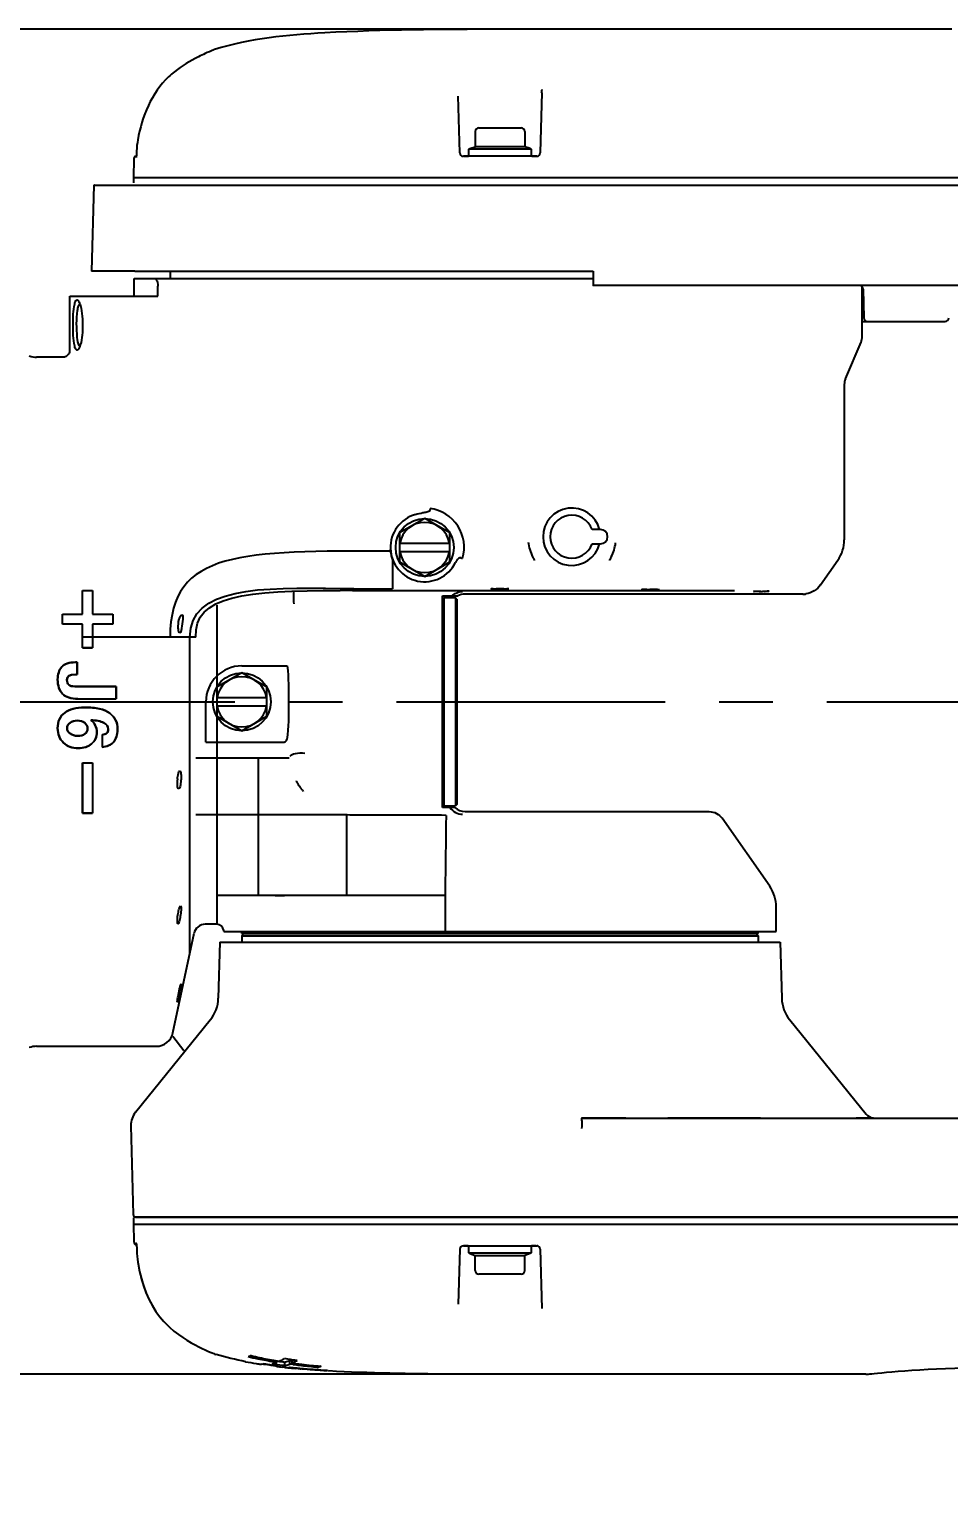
# Model space of a CAD drawing. Header units: millimetres. Extents: x 5828 to 6704, y 123 to 421.
# Drawn here: x 6383.84 to 6390.25, y 174.02 to 184.23 of the extents above; entities that cross this region are included whole.
import ezdxf
from ezdxf import colors
from ezdxf.entities.mleader import LeaderData, LeaderLine
from ezdxf.math import Vec2, Vec3

# ---------------------------------------------------------------- set-up
doc = ezdxf.new("R2010")
doc.units = ezdxf.units.MM
doc.linetypes.add('BANKLINE1', pattern=[5.5, 4, -1.5])
doc.linetypes.add('CENTER', pattern=[0.6, 0.375, -0.075, 0.075, -0.075])
doc.layers.add('00_COMPONENTS', color=7, linetype='BANKLINE1')
doc.layers.add('外形图', color=7, linetype='Continuous')
doc.styles.add('微软雅黑', font='msyh.ttc', dxfattribs={"height": 2.1})
doc.dimstyles.new('尺寸标注_1_20比例', dxfattribs={"dimtxt": 2.1, "dimasz": 1.7, "dimexe": 0.5, "dimexo": 0.4, "dimgap": 0.5, "dimtad": 1, "dimdec": 1, "dimlfac": 20, "dimdsep": 46, "dimtxsty": '微软雅黑', "dimcen": 0.09, "dimadec": 0, "dimazin": 0, "dimtp": 0.01, "dimtm": 0.01, "dimtfac": 1, "dimtdec": 1, "dimtofl": 0, "dimtmove": 0, "dimatfit": 3, "dimfxl": 1, "dimtolj": 1, "dimarcsym": 0})

# ---------------------------------------------------------------- blocks, each defined once
blk = doc.blocks.new('*D1516')
at = {"layer": '00_COMPONENTS', "color": 0, "linetype": 'ByBlock', "lineweight": -2, "ltscale": 20}
for p, q in [((6387.771, 184.23), (6378.46, 184.23)), ((6378.96, 182.53), (6378.96, 176.56)), ((6387.996, 174.86), (6378.46, 174.86))]:
    blk.add_line(p, q, dxfattribs=at)
at = {"layer": '00_COMPONENTS', "color": 0}
for points in [[(6379.243, 182.53), (6378.677, 182.53), (6378.96, 184.23)], [(6378.677, 176.56), (6379.243, 176.56), (6378.96, 174.86)]]:
    blk.add_solid(points, dxfattribs=at)
at = {"layer": 'Defpoints', "color": 0}
for p in [(6388.171, 184.23), (6378.96, 174.86), (6388.396, 174.86)]:
    blk.add_point(p, dxfattribs=at)
at = {"layer": '00_COMPONENTS', "color": 0, "insert": (6377.37, 179.545), "char_height": 2.1, "attachment_point": 5, "rotation": 90, "style": '微软雅黑'}
blk.add_mtext('\\A1;\\A1;187.4', dxfattribs=at)

msp = doc.modelspace()

# ---------------------------------------------------------------- linework, layer by layer
at = {"layer": '外形图', "linetype": 'Continuous'}
for p, q in [((6390.2716, 184.23), (6387.1208, 184.23)), ((6385.1304, 184.0885), (6385.1303, 184.0884)), ((6386.8402, 183.3694), (6386.8299, 183.7643)), ((6387.4125, 183.79), (6387.4015, 183.3694)), ((6386.9483, 183.5176), (6386.9483, 183.4124)), ((6386.9733, 183.5426), (6387.2683, 183.5426)), ((6387.2933, 183.5176), (6387.2933, 183.4124)), ((6384.5875, 183.3815), (6384.5872, 183.3694)), ((6386.9008, 183.3951), (6386.9008, 183.3451)), ((6387.3408, 183.3951), (6386.9008, 183.3951)), ((6386.9107, 183.3987), (6386.9483, 183.4124)), ((6387.2933, 183.4124), (6386.9483, 183.4124)), ((6387.331, 183.3987), (6387.2933, 183.4124)), ((6387.3408, 183.3451), (6387.3408, 183.3951)), ((6384.5686, 183.3305), (6384.5651, 183.1951)), ((6384.5837, 183.3451), (6384.5853, 183.3451)), ((6384.5857, 183.3482), (6384.5853, 183.3451)), ((6387.3765, 183.3451), (6386.8652, 183.3451)), ((6386.8706, 183.3451), (6386.9008, 183.3451)), ((6387.3408, 183.3451), (6386.9008, 183.3451)), ((6387.3421, 183.3451), (6387.3765, 183.3451)), ((6384.2883, 183.1451), (6384.2726, 182.5451)), ((6384.2951, 183.1451), (6384.2883, 183.1451)), ((6384.2951, 183.1451), (6401.1134, 183.1451)), ((6384.5651, 183.1951), (6384.5651, 183.1601)), ((6397.6696, 183.1951), (6384.5651, 183.1951)), ((6384.2803, 182.5451), (6384.2726, 182.5451)), ((6384.5748, 182.5451), (6384.2803, 182.5451)), ((6384.5748, 182.5451), (6387.7708, 182.5451)), ((6384.8208, 182.5451), (6384.8208, 182.4951)), ((6387.7708, 182.5451), (6387.7708, 182.5168)), ((6384.5708, 182.3701), (6384.5708, 182.4951)), ((6384.5708, 182.4951), (6387.7708, 182.4951)), ((6384.7356, 182.3701), (6384.7356, 182.4403)), ((6387.7708, 182.5168), (6387.7708, 182.4453)), ((6392.0782, 182.4451), (6387.7711, 182.4451)), ((6389.6458, 182.0904), (6389.6458, 182.4376)), ((6384.1225, 181.9951), (6384.1225, 182.3701)), ((6384.1225, 182.3701), (6384.7356, 182.3701)), ((6389.6531, 182.4205), (6389.6566, 182.2196)), ((6389.6458, 182.1951), (6390.2237, 182.1951)), ((6389.5288, 181.7943), (6389.6379, 182.0513)), ((6384.0708, 181.9451), (6383.8907, 181.9451)), ((6384.1208, 181.9951), (6384.1225, 181.9951)), ((6389.5208, 181.7553), (6389.5208, 180.6737)), ((6386.5958, 180.8222), (6386.4208, 180.7211)), ((6386.7708, 180.7211), (6386.5958, 180.8222)), ((6386.6335, 180.8925), (6386.6335, 180.8814)), ((6386.4208, 180.7211), (6386.4208, 180.519)), ((6386.7708, 180.519), (6386.7708, 180.7211)), ((6387.8208, 180.7451), (6387.7623, 180.7451)), ((6386.4208, 180.6501), (6386.7708, 180.6501)), ((6387.7623, 180.6451), (6387.8208, 180.6451)), ((6386.3708, 180.5352), (6386.3708, 180.3315)), ((6386.7708, 180.5901), (6386.4208, 180.5901)), ((6386.4208, 180.519), (6386.5958, 180.418)), ((6386.5958, 180.418), (6386.7708, 180.519)), ((6389.3556, 180.3591), (6389.4757, 180.5307)), ((6384.2108, 180.1551), (6384.2108, 180.3201)), ((6384.2108, 180.1551), (6384.2108, 180.3201)), ((6384.2108, 180.3201), (6384.2808, 180.3201)), ((6384.2108, 180.3201), (6384.2808, 180.3201)), ((6384.2808, 180.3201), (6384.2808, 180.1551)), ((6384.2808, 180.3201), (6384.2808, 180.1551)), ((6386.0925, 180.3212), (6386.1017, 180.3212)), ((6386.1017, 180.3212), (6386.132, 180.3212)), ((6386.102, 180.3334), (6386.1333, 180.3329)), ((6386.3708, 180.321), (6388.7565, 180.321)), ((6389.1999, 180.2951), (6386.8769, 180.2951)), ((6385.1458, 180.2181), (6385.1458, 179.6461)), ((6386.7208, 178.8076), (6386.7208, 180.2826)), ((6386.7208, 180.2826), (6386.8269, 180.2826)), ((6386.7208, 180.2601), (6386.7308, 180.2701)), ((6386.7308, 178.8201), (6386.7308, 180.2701)), ((6386.8108, 180.2701), (6386.7308, 180.2701)), ((6386.7708, 180.2826), (6386.7708, 180.2701)), ((6386.8108, 180.2701), (6386.8108, 178.8201)), ((6386.8208, 180.2601), (6386.8108, 180.2701)), ((6386.8208, 180.2601), (6386.8208, 178.8301)), ((6384.0708, 180.0851), (6384.0708, 180.1551)), ((6384.0708, 180.0851), (6384.0708, 180.1551)), ((6384.0708, 180.1551), (6384.2108, 180.1551)), ((6384.0708, 180.1551), (6384.2108, 180.1551)), ((6384.2108, 180.0851), (6384.0708, 180.0851)), ((6384.2108, 180.0851), (6384.0708, 180.0851)), ((6384.2108, 179.9201), (6384.2108, 180.0851)), ((6384.2108, 179.9201), (6384.2108, 180.0851)), ((6384.2808, 180.1551), (6384.4208, 180.1551)), ((6384.2808, 180.1551), (6384.4208, 180.1551)), ((6384.2808, 180.0851), (6384.2808, 179.9201)), ((6384.2808, 180.0851), (6384.2808, 179.9201)), ((6384.4208, 180.0851), (6384.2808, 180.0851)), ((6384.4208, 180.0851), (6384.2808, 180.0851)), ((6384.4208, 180.1551), (6384.4208, 180.0851)), ((6384.4208, 180.1551), (6384.4208, 180.0851)), ((6385.0015, 179.9951), (6384.2108, 179.9951)), ((6384.959, 177.7951), (6384.959, 179.9951)), ((6384.2808, 179.9201), (6384.2108, 179.9201)), ((6384.2108, 179.9201), (6384.2808, 179.9201)), ((6384.1731, 179.8201), (6384.1606, 179.8201)), ((6384.1606, 179.8201), (6384.1731, 179.8201)), ((6384.1731, 179.8201), (6384.1731, 179.7351)), ((6384.1731, 179.7351), (6384.1731, 179.8201)), ((6385.3208, 179.7951), (6385.6373, 179.7951)), ((6384.1589, 179.7357), (6384.1731, 179.7351)), ((6384.1589, 179.7357), (6384.1731, 179.7351)), ((6385.3208, 179.7472), (6385.1458, 179.6461)), ((6385.4958, 179.6461), (6385.3208, 179.7472)), ((6384.4458, 179.6524), (6384.1559, 179.6524)), ((6384.1559, 179.6524), (6384.4458, 179.6524)), ((6384.4458, 179.6524), (6384.4458, 179.5655)), ((6384.4458, 179.5655), (6384.4458, 179.6524)), ((6385.1458, 179.6461), (6385.1458, 179.444)), ((6385.1458, 179.5751), (6385.4958, 179.5751)), ((6385.4958, 179.444), (6385.4958, 179.6461)), ((6384.1787, 179.5655), (6384.4458, 179.5655)), ((6384.1787, 179.5655), (6384.4458, 179.5655)), ((6385.0708, 179.2633), (6385.0708, 179.5451)), ((6385.4958, 179.5151), (6385.1458, 179.5151)), ((6385.1458, 179.4444), (6385.1458, 177.9951)), ((6385.1458, 179.444), (6385.3208, 179.343)), ((6385.3208, 179.343), (6385.4958, 179.444)), ((6384.3464, 179.314), (6384.3464, 179.229)), ((6384.3464, 179.314), (6384.3464, 179.229)), ((6385.0708, 179.2633), (6385.6059, 179.2633)), ((6384.2108, 179.1201), (6384.2108, 178.7701)), ((6384.2108, 178.7701), (6384.2108, 179.1201)), ((6384.2108, 179.1201), (6384.2808, 179.1201)), ((6384.2108, 179.1201), (6384.2808, 179.1201)), ((6384.2808, 179.1201), (6384.2808, 178.7701)), ((6384.2808, 179.1201), (6384.2808, 178.7701)), ((6385.0015, 179.1538), (6385.6503, 179.1538)), ((6385.4358, 179.1538), (6385.4358, 178.1951)), ((6384.2808, 178.7701), (6384.2108, 178.7701)), ((6384.2108, 178.7701), (6384.2808, 178.7701)), ((6386.0528, 178.1951), (6386.0528, 178.7565)), ((6386.7208, 178.8301), (6386.7308, 178.8201)), ((6386.8056, 178.8076), (6386.7208, 178.8076)), ((6386.7308, 178.8201), (6386.8108, 178.8201)), ((6386.8208, 178.8301), (6386.8108, 178.8201)), ((6386.8769, 178.7801), (6388.5798, 178.7801)), ((6389.0007, 178.2596), (6388.6685, 178.7339)), ((6386.7379, 178.1951), (6385.1458, 178.1951)), ((6386.7379, 178.1951), (6386.7379, 177.9451)), ((6389.0458, 177.9451), (6389.0458, 178.1164)), ((6385.1458, 177.9951), (6385.0658, 177.9951)), ((6385.1958, 177.9465), (6385.1958, 177.9451)), ((6385.1958, 177.9451), (6389.0458, 177.9451)), ((6385.3208, 177.9301), (6385.3208, 177.9451)), ((6388.9208, 177.9301), (6388.9208, 177.9451)), ((6384.8409, 177.2395), (6384.9881, 177.9322)), ((6385.1674, 177.8701), (6385.1572, 177.4797)), ((6385.1674, 177.8701), (6389.0742, 177.8701)), ((6385.3358, 177.9301), (6385.3208, 177.9151)), ((6385.3208, 177.9301), (6388.9208, 177.9301)), ((6385.3208, 177.9151), (6385.3208, 177.8701)), ((6385.3208, 177.9151), (6388.9208, 177.9151)), ((6388.9058, 177.9301), (6388.9208, 177.9151)), ((6388.9208, 177.9151), (6388.9208, 177.8701)), ((6389.0742, 177.8701), (6389.0844, 177.4797)), ((6384.5804, 176.6865), (6385.1014, 177.3287)), ((6389.1402, 177.3287), (6389.6724, 176.6728)), ((6383.8907, 177.1451), (6384.7243, 177.1451)), ((6384.8407, 177.2148), (6384.9167, 177.1155)), ((6387.9986, 176.6451), (6387.6936, 176.6451)), ((6387.6936, 176.6451), (6392.2078, 176.6451)), ((6388.9367, 176.6451), (6388.2898, 176.6451)), ((6389.7244, 176.6451), (6389.6036, 176.6451)), ((6384.5482, 176.5918), (6384.5644, 175.9724)), ((6384.5648, 175.9053), (6384.568, 175.7845)), ((6384.5648, 175.9053), (6401.2452, 175.9053)), ((6384.5649, 175.9403), (6384.5649, 175.9081)), ((6384.5804, 175.9553), (6405.8411, 175.9553)), ((6405.8375, 175.9553), (6384.5819, 175.9553)), ((6384.6969, 175.9553), (6384.6958, 175.9553)), ((6386.6446, 175.9553), (6384.8896, 175.9553)), ((6386.9969, 175.9553), (6386.9958, 175.9553)), ((6387.2458, 175.9553), (6387.2192, 175.9553)), ((6387.4719, 175.9553), (6387.4128, 175.9553)), ((6390.7653, 175.9553), (6387.5232, 175.9553)), ((6384.5885, 175.7356), (6384.5887, 175.7309)), ((6384.5887, 175.7309), (6384.5894, 175.709)), ((6384.5894, 175.709), (6384.5896, 175.7028)), ((6384.5896, 175.7028), (6384.5908, 175.6818)), ((6386.8402, 175.731), (6386.8302, 175.3479)), ((6386.8995, 175.7553), (6386.8652, 175.7553)), ((6386.8652, 175.7553), (6387.3765, 175.7553)), ((6386.9008, 175.7553), (6386.9008, 175.7053)), ((6386.9008, 175.7553), (6387.3408, 175.7553)), ((6386.9008, 175.7053), (6387.3408, 175.7053)), ((6386.9107, 175.7017), (6386.9483, 175.688)), ((6387.331, 175.7017), (6387.2933, 175.688)), ((6387.3408, 175.7053), (6387.3408, 175.7553)), ((6387.371, 175.7553), (6387.3408, 175.7553)), ((6387.4015, 175.731), (6387.4123, 175.3191)), ((6386.9483, 175.5828), (6386.9483, 175.688)), ((6386.9483, 175.688), (6387.2933, 175.688)), ((6387.2933, 175.5828), (6387.2933, 175.688)), ((6387.2683, 175.5578), (6386.9733, 175.5578)), ((6384.7998, 175.2044), (6384.8178, 175.1873)), ((6385.4595, 174.929), (6385.4556, 174.9295)), ((6385.4595, 174.929), (6385.4595, 174.9338)), ((6385.5095, 174.9256), (6385.4995, 174.9273)), ((6385.5573, 174.9202), (6385.5573, 174.9156)), ((6385.5642, 174.9148), (6385.5573, 174.9156)), ((6385.5678, 174.9442), (6385.5678, 174.9513)), ((6385.6125, 174.9092), (6385.6033, 174.9102)), ((6385.6219, 174.9082), (6385.6125, 174.9092)), ((6385.6208, 174.9202), (6385.6208, 174.9454)), ((6385.6564, 174.9315), (6385.6564, 174.9567)), ((6385.6678, 174.93), (6385.6564, 174.9315)), ((6385.671, 174.9296), (6385.6678, 174.93)), ((6385.6787, 174.9287), (6385.671, 174.9296)), ((6385.6721, 174.9383), (6385.6721, 174.9634)), ((6385.7069, 174.8999), (6385.6969, 174.9008)), ((6385.717, 174.899), (6385.7069, 174.8999)), ((6385.7119, 174.9035), (6385.7258, 174.9022)), ((6385.7271, 174.8982), (6385.717, 174.899)), ((6385.7258, 174.8982), (6385.7258, 174.9022)), ((6385.7272, 174.8982), (6385.7258, 174.8982)), ((6385.8583, 174.9096), (6385.8583, 174.9157)), ((6385.9173, 174.8881), (6385.9173, 174.8861)), ((6385.9259, 174.8837), (6385.9274, 174.8836)), ((6389.6711, 174.8602), (6387.1208, 174.8601)), ((6389.6711, 174.8602), (6389.6903, 174.8614)), ((6389.6903, 174.8614), (6389.6995, 174.8625)), ((6389.6903, 174.8614), (6389.6904, 174.8614)), ((6389.6995, 174.8625), (6389.7122, 174.864))]:
    msp.add_line(p, q, dxfattribs=at)
at = {"layer": '外形图', "linetype": 'CENTER', "ltscale": 5}
msp.add_line((6380.3981, 179.5451), (6435.2152, 179.5451), dxfattribs=at)
at = {"layer": '外形图', "linetype": 'Continuous'}
for points in [[(6384.5871, 183.3695), (6384.587, 183.3681), (6384.5869, 183.3643), (6384.5867, 183.3607), (6384.5865, 183.3572), (6384.5862, 183.3539), (6384.5859, 183.3509), (6384.5857, 183.3482)], [(6384.5853, 183.3451), (6384.5851, 183.3434), (6384.5848, 183.3415), (6384.5845, 183.3399), (6384.5842, 183.3386), (6384.584, 183.3377), (6384.584, 183.3375)], [(6387.7708, 182.4453), (6387.7708, 182.4452), (6387.7709, 182.4452), (6387.7709, 182.4451), (6387.7709, 182.4451), (6387.771, 182.4451), (6387.7711, 182.4451)], [(6384.1202, 181.9869), (6384.1187, 181.9807), (6384.1165, 181.9748), (6384.1136, 181.9692), (6384.11, 181.964), (6384.1057, 181.9593), (6384.1009, 181.9551), (6384.0956, 181.9517), (6384.0899, 181.9489), (6384.0839, 181.9468), (6384.0777, 181.9456), (6384.0708, 181.9451)], [(6384.1208, 181.9951), (6384.1208, 181.9932), (6384.1202, 181.9869)], [(6384.5799, 175.9553), (6384.5772, 175.9551), (6384.5747, 175.9544), (6384.5722, 175.9532), (6384.5701, 175.9516), (6384.5682, 175.9497), (6384.5667, 175.9474), (6384.5657, 175.945), (6384.5651, 175.9424), (6384.5649, 175.9403)], [(6384.5855, 175.7707), (6384.5853, 175.7709), (6384.5848, 175.7721), (6384.5846, 175.7727), (6384.5847, 175.7725), (6384.5848, 175.7718), (6384.5851, 175.7706), (6384.5854, 175.7688), (6384.5858, 175.7666), (6384.5862, 175.764), (6384.5866, 175.761), (6384.587, 175.7576), (6384.5874, 175.7538)], [(6384.5874, 175.7538), (6384.5877, 175.7496), (6384.588, 175.7452), (6384.5883, 175.7405), (6384.5885, 175.7356)], [(6384.5908, 175.6818), (6384.5929, 175.661), (6384.5958, 175.6402), (6384.5976, 175.6294)], [(6384.5976, 175.6294), (6384.6081, 175.577), (6384.6207, 175.5257), (6384.6357, 175.4762), (6384.653, 175.4288), (6384.6729, 175.3835), (6384.6953, 175.3407), (6384.72, 175.3007), (6384.747, 175.2634), (6384.776, 175.2291), (6384.7998, 175.2044)], [(6384.6086, 175.5749), (6384.6091, 175.5725), (6384.622, 175.5213), (6384.6371, 175.4718), (6384.6548, 175.4245), (6384.6749, 175.3793), (6384.6976, 175.3367), (6384.7226, 175.2969), (6384.7499, 175.2598), (6384.778, 175.227)], [(6384.8178, 175.1873), (6384.8481, 175.1611), (6384.8786, 175.1374), (6384.9089, 175.116), (6384.9387, 175.0967), (6384.9676, 175.0796), (6384.9951, 175.0644), (6385.0209, 175.0511), (6385.0447, 175.0395), (6385.0662, 175.0296)], [(6385.0662, 175.0296), (6385.0852, 175.0212), (6385.1014, 175.0142), (6385.1149, 175.0087), (6385.1254, 175.0044), (6385.133, 175.0014), (6385.139, 174.9991)], [(6389.7121, 174.864), (6389.7301, 174.866), (6389.7533, 174.8684), (6389.7817, 174.8713), (6389.8149, 174.8744), (6389.8529, 174.8778), (6389.8954, 174.8813), (6389.9422, 174.8849), (6389.9928, 174.8885), (6390.047, 174.892), (6390.1044, 174.8952), (6390.1646, 174.8982), (6390.2272, 174.9009), (6390.2916, 174.9031), (6390.3576, 174.905), (6390.4247, 174.9063), (6390.4923, 174.9072), (6390.5601, 174.9075)]]:
    msp.add_lwpolyline(points, dxfattribs=at)
for centre in [(6386.5958, 180.6201), (6385.3208, 179.5451)]:
    msp.add_circle(centre, 0.2021, dxfattribs=at)
for centre, radius, start, end in [((6385.3139, 183.3563), 0.7397, 128.57892, 132.86642), ((6385.1323, 183.3655), 0.545, 169.89398, 178.30939), ((6386.9733, 183.5176), 0.025, 90, 180), ((6387.2683, 183.5176), 0.025, 0, 90), ((6386.8652, 183.3701), 0.025, 181.5, 270), ((6386.9158, 183.3846), 0.015, 110, 135.55634), ((6387.3258, 183.3846), 0.015, 44.44366, 70), ((6387.3765, 183.3701), 0.025, 270, 358.5), ((6384.5836, 183.3301), 0.015, 90, 178.49998), ((6387.3765, 183.3701), 0.025, 279.49331, 289.66667), ((6389.6281, 182.4201), 0.025, 1, 89.99999), ((6389.6816, 182.2201), 0.025, 181, 270), ((6390.2237, 182.2201), 0.025, 270, 359), ((6389.5458, 182.0904), 0.1, 337, 0), ((6383.8907, 182.0951), 0.15, 250, 270.00118), ((6389.6208, 181.7553), 0.1, 157, 180), ((6386.5958, 180.6201), 0.2388, 105.77547, 334.3022), ((6386.5958, 180.6201), 0.275, 344.21447, 82.12881), ((6387.6208, 180.6951), 0.2, 14.47733, 345.52333), ((6387.6208, 180.6951), 0.15, 19.47074, 340.53011), ((6386.5958, 180.6201), 0.175, 9.87089, 170.12911), ((6387.8208, 180.6951), 0.05, 270, 90), ((6386.6003, 180.6192), 0.2443, 182.60113, 191.84668), ((6387.6322, 180.6958), 0.3168, 186.86148, 206.35552), ((6387.6102, 180.6965), 0.3198, 333.57841, 352.08637), ((6389.2714, 180.6737), 0.2494, 325, 0), ((6386.6003, 180.6192), 0.2444, 191.85269, 194.97787), ((6386.6008, 180.6193), 0.2449, 194.97968, 199.39101), ((6386.6006, 180.6192), 0.2447, 199.39017, 201.67524), ((6386.5997, 180.6189), 0.2437, 201.67599, 202.38853), ((6386.5958, 180.6201), 0.175, 189.87089, 350.12911), ((6387.0352, 181.4988), 0.9694, 258.84795, 259.61758), ((6387.6338, 180.6965), 0.3186, 206.34199, 209.78885), ((6387.6342, 180.6967), 0.319, 209.78822, 211.54594), ((6387.6109, 180.6965), 0.3192, 328.48215, 330.20105), ((6387.611, 180.6965), 0.3191, 330.19939, 333.52007), ((6386.1051, 150.7675), 29.5537, 90.02439, 90.18963), ((6386.0929, 182.2359), 1.9082, 268.39764, 269.56888), ((6386.0233, 177.9071), 2.4246, 88.13909, 89.09441), ((6388.901, 180.1007), 0.2132, 91.79074, 92.55453), ((6388.9195, 180.8337), 0.5201, 274.47294, 275.15578), ((6388.9475, 182.0688), 1.7562, 270.55095, 270.73143), ((6389.2327, 180.4448), 0.1497, 273.66094, 277.94718), ((6385.3208, 179.5451), 0.25, 90, 180), ((6385.3208, 179.5451), 0.175, 9.87089, 170.12911), ((6385.3208, 179.5451), 0.175, 189.87089, 350.12911), ((6385.182, 178.985), 0.3107, 175.60864, 176.93725), ((6384.6024, 179.0183), 0.2955, 355.36032, 356.75533), ((6386.1011, 179.2122), 0.4571, 208.48645, 209.19303), ((6386.113, 179.2189), 0.4708, 209.20427, 212.19009), ((6386.1328, 179.2314), 0.4942, 212.19122, 215.42303), ((6386.1482, 179.2423), 0.5131, 215.41719, 218.03736), ((6386.1536, 179.2464), 0.5198, 218.03185, 218.72067), ((6388.7961, 178.1164), 0.2497, 0, 35), ((6385.5645, 192.9266), 14.7316, 269.96059, 270.21112), ((6385.0658, 177.9156), 0.0795, 90, 168), ((6385.1458, 177.9451), 0.05, 7.70837, 89.97601), ((6385.144, 177.9448), 0.0518, 1.85561, 7.73307), ((6384.9073, 177.4862), 0.25, 320.94668, 358.5), ((6389.3344, 177.4862), 0.25, 181.5, 219.05332), ((6384.7243, 177.2643), 0.1192, 270, 348.00001), ((6383.8907, 176.9951), 0.15, 90, 110), ((6384.6924, 176.5956), 0.1443, 140.94668, 181.5), ((6389.7306, 176.7201), 0.075, 219.05332, 261.68184), ((6384.5819, 175.9728), 0.0175, 181.50003, 270), ((6384.598, 175.7853), 0.03, 181.50001, 248.46673), ((6386.8652, 175.7303), 0.025, 90, 178.5), ((6386.8652, 175.7303), 0.025, 129.1989, 138.98376), ((6386.9158, 175.7158), 0.015, 224.44366, 250), ((6387.3258, 175.7158), 0.015, 290, 315.55634), ((6387.3765, 175.7303), 0.025, 1.5, 90), ((6387.3765, 175.7303), 0.025, 70.44217, 80.56425), ((6386.9733, 175.5828), 0.025, 180, 270), ((6387.2683, 175.5828), 0.025, 270, 0), ((6385.879, 177.1377), 2.2147, 256.6052, 258.34504), ((6385.34, 175.0548), 0.0756, 301.79524, 303.34069), ((6385.8687, 176.9822), 2.0496, 256.25096, 256.87024), ((6385.9479, 177.3328), 2.409, 256.92912, 259.62722), ((6385.8648, 177.6586), 2.7596, 259.19813, 260.75791), ((6385.9252, 178.0233), 3.1292, 260.73949, 261.36894), ((6385.9853, 177.6603), 2.748, 258.37465, 260.77563), ((6384.9747, 171.7388), 3.2314, 80.31272, 80.47498), ((6385.6806, 176.1717), 1.257, 262.35508, 263.35973), ((6386.0461, 177.8548), 2.9402, 259.57679, 260.63796), ((6385.221, 173.1819), 1.7674, 80.03687, 80.312), ((6385.311, 173.6937), 1.2478, 79.69786, 80.0399), ((6385.6807, 175.7487), 0.8292, 259.68838, 260.37223), ((6385.6524, 175.9321), 1.0157, 263.37957, 264.00401), ((6385.6997, 175.8605), 0.9426, 260.37228, 260.97463), ((6386.0655, 178.136), 3.2303, 260.72429, 261.13726), ((6385.6403, 175.8175), 0.9006, 264.004, 264.7102), ((6386.0703, 179.0879), 4.2037, 263.08547, 263.36774), ((6386.0872, 178.1009), 3.1896, 260.62814, 260.9126), ((6385.7825, 176.4249), 1.4881, 261.70515, 262.22861), ((6385.8565, 176.9655), 2.0337, 262.22234, 262.5028), ((6385.4367, 175.2524), 0.335, 295.98298, 299.07396), ((6386.0905, 179.2619), 4.3789, 263.36751, 263.61095), ((6386.2864, 180.2744), 5.3704, 262.56114, 262.88072), ((6385.4137, 175.2935), 0.3821, 299.08455, 302.50198), ((6385.568, 175.1694), 0.2302, 283.26306, 284.29376), ((6385.5653, 175.1545), 0.2409, 283.33974, 288.22709), ((6386.1286, 179.6084), 4.7274, 263.8464, 264.07422), ((6385.564, 175.1847), 0.246, 284.32653, 288.18901), ((6385.643, 174.9313), 0.0252, 264.32737, 271.27911), ((6385.5552, 175.1855), 0.2734, 288.20572, 291.73645), ((6385.5553, 175.2111), 0.2738, 288.18612, 291.67137), ((6385.8284, 176.4427), 1.5474, 263.28085, 264.38423), ((6385.6403, 174.9412), 0.0355, 292.07064, 295.02208), ((6386.17, 179.9121), 5.0295, 264.12697, 264.4491), ((6386.169, 178.8468), 3.9238, 262.49359, 262.70743), ((6386.2092, 178.9373), 4.035, 262.3501, 262.67038), ((6385.929, 177.4554), 2.5651, 264.36037, 264.80804), ((6386.2268, 179.304), 4.4096, 262.85949, 263.44422), ((6386.1972, 180.1923), 5.311, 264.44913, 264.75666), ((6386.2333, 179.1249), 4.2241, 262.67038, 262.97633), ((6385.8031, 175.8033), 0.8508, 262.89636, 263.56387), ((6386.2587, 179.3308), 4.4315, 262.97633, 263.26797), ((6386.3109, 180.0505), 5.1608, 263.46291, 264.71668), ((6386.2751, 181.0763), 6.1985, 264.9158, 265.86135), ((6385.7276, 174.9618), 0.0636, 269.65031, 273.29863), ((6386.2748, 181.1425), 6.2665, 265.08688, 265.80666), ((6386.3073, 179.7482), 4.8518, 263.27583, 264.07512), ((6386.3559, 180.2095), 5.3156, 264.06694, 264.31039), ((6386.3596, 182.3061), 7.4332, 265.80999, 266.58847), ((6386.3657, 182.3168), 7.4423, 265.85569, 266.54632), ((6386.382, 180.4721), 5.5795, 264.31084, 264.59723), ((6386.3821, 180.795), 5.9087, 264.69425, 264.91419), ((6386.4066, 180.7305), 5.8391, 264.59642, 264.76641)]:
    msp.add_arc(centre, radius, start, end, dxfattribs=at)
for centre, major_axis, ratio, start_param, end_param in [((6387.1208, 180.3317), (0.0625, 0), 0.0174551, 2.4455771, 5.105741), ((6387.1208, 180.3317), (0.0625, 0), 0.0174551, 6.2831867, 6.9791977), ((6388.1708, 180.3268), (0.0625, 0), 0.0174551, 8.2784227, 12.5663706), ((6388.9395, 180.3134), (0.0514, 0), 0.0174624, 1.5773197, 2.6433401), ((6389.2208, 180.2951), (0.0209, 0), 0.0174624, 7.2425116, 9.3136127)]:
    msp.add_ellipse(centre, major_axis=major_axis, ratio=ratio, start_param=start_param, end_param=end_param, dxfattribs=at)
for points, knots in [([(6387.1208, 184.23), (6386.7139, 184.23), (6386.0504, 184.2267), (6385.3779, 184.1669), (6385.1304, 184.0885)], [0, 0, 0, 0, 0.610512, 1, 1, 1, 1]), ([(6385.1303, 184.0884), (6385.1284, 184.0877), (6385.1065, 184.079), (6385.0847, 184.0698), (6385.065, 184.0609)], [0, 0, 0, 0, 0.0825233, 1, 1, 1, 1]), ([(6385.065, 184.0609), (6385.0494, 184.0539), (6384.9749, 184.0187), (6384.9037, 183.9754), (6384.8526, 183.9346)], [0, 0, 0, 0, 0.2078523, 1, 1, 1, 1]), ([(6387.4096, 183.797), (6387.4092, 183.7957), (6387.4085, 183.793), (6387.4075, 183.7903), (6387.407, 183.789)], [0, 0, 0, 0, 0.4883996, 1, 1, 1, 1]), ([(6387.4118, 183.8115), (6387.4117, 183.8091), (6387.4112, 183.8043), (6387.4102, 183.7995), (6387.4096, 183.797)], [0, 0, 0, 0, 0.4826724, 1, 1, 1, 1]), ([(6384.7184, 182.4951), (6384.721, 182.4932), (6384.7332, 182.4774), (6384.7356, 182.4566), (6384.7356, 182.4403)], [0, 0, 0, 0, 0.1624014, 1, 1, 1, 1]), ([(6384.1562, 182.3174), (6384.1572, 182.3215), (6384.16, 182.3309), (6384.1658, 182.3455), (6384.1725, 182.3451)], [0, 0, 0, 0, 0.383159, 1, 1, 1, 1]), ([(6384.1725, 182.3451), (6384.1737, 182.3451), (6384.1763, 182.3444), (6384.1783, 182.3427), (6384.1793, 182.3417)], [0, 0, 0, 0, 0.444243, 1, 1, 1, 1]), ([(6384.1793, 182.3417), (6384.1809, 182.3401), (6384.1886, 182.3294), (6384.1926, 182.3168), (6384.1955, 182.3065)], [0, 0, 0, 0, 0.1750716, 1, 1, 1, 1]), ([(6384.156, 182.0235), (6384.1446, 182.0713), (6384.145, 182.1705), (6384.1446, 182.2698), (6384.1562, 182.3174)], [0, 0, 0, 0, 0.5007981, 1, 1, 1, 1]), ([(6384.1882, 182.0263), (6384.1771, 182.0427), (6384.1724, 182.0973), (6384.168, 182.1775), (6384.1716, 182.2519), (6384.1804, 182.2975), (6384.187, 182.3142), (6384.1919, 182.318)], [0, 0, 0, 0, 0.1997652, 0.5222159, 0.8307726, 0.9372632, 1, 1, 1, 1]), ([(6384.1955, 182.3065), (6384.2096, 182.2571), (6384.2139, 182.1584), (6384.2072, 182.0579), (6384.189, 182.0148)], [0, 0, 0, 0, 0.5228114, 1, 1, 1, 1]), ([(6384.1725, 181.9951), (6384.1709, 181.995), (6384.1599, 182.0007), (6384.1583, 182.014), (6384.156, 182.0235)], [0, 0, 0, 0, 0.1470314, 1, 1, 1, 1]), ([(6384.1919, 182.0221), (6384.1912, 182.0227), (6384.1899, 182.024), (6384.1887, 182.0255), (6384.1882, 182.0263)], [0, 0, 0, 0, 0.4660114, 1, 1, 1, 1]), ([(6384.1792, 181.9984), (6384.1782, 181.9974), (6384.1762, 181.9957), (6384.1737, 181.995), (6384.1725, 181.9951)], [0, 0, 0, 0, 0.5596014, 1, 1, 1, 1]), ([(6386.5309, 180.8499), (6386.5484, 180.8548), (6386.5766, 180.8609), (6386.6073, 180.8684), (6386.6335, 180.8726), (6386.6335, 180.8814)], [0, 0, 0, 0, 0.5031975, 0.7544744, 1, 1, 1, 1]), ([(6385.6855, 180.2278), (6385.6845, 180.2467), (6385.6824, 180.2728), (6385.6838, 180.3009), (6385.682, 180.3112), (6385.6832, 180.3138)], [0, 0, 0, 0, 0.6593, 0.9009091, 1, 1, 1, 1]), ([(6386.0083, 180.3305), (6386.0083, 180.3318), (6386.0164, 180.3301), (6386.0245, 180.3323), (6386.0424, 180.3313), (6386.0547, 180.3315), (6386.0617, 180.3314)], [0, 0, 0, 0, 0.074257, 0.2851838, 0.6071085, 1, 1, 1, 1]), ([(6386.0396, 180.3284), (6386.032, 180.3287), (6386.0209, 180.3282), (6386.0127, 180.3303), (6386.0083, 180.3298), (6386.0083, 180.3305)], [0, 0, 0, 0, 0.730279, 0.9299706, 1, 1, 1, 1]), ([(6386.1333, 180.3286), (6386.1333, 180.3272), (6386.125, 180.3294), (6386.1167, 180.3269), (6386.0983, 180.328), (6386.0857, 180.3277), (6386.0786, 180.3278)], [0, 0, 0, 0, 0.0743028, 0.2861718, 0.6085721, 1, 1, 1, 1]), ([(6386.1021, 180.3304), (6386.1097, 180.3301), (6386.1209, 180.3307), (6386.1289, 180.3285), (6386.1333, 180.3293), (6386.1333, 180.3286)], [0, 0, 0, 0, 0.731002, 0.930724, 1, 1, 1, 1]), ([(6387.0729, 180.3324), (6387.0889, 180.3328), (6387.1208, 180.3361), (6387.1528, 180.3328), (6387.1688, 180.3324)], [0, 0, 0, 0, 0.5000066, 1, 1, 1, 1]), ([(6388.1451, 180.3278), (6388.1548, 180.3279), (6388.184, 180.3299), (6388.2138, 180.3308), (6388.2331, 180.3269)], [0, 0, 0, 0, 0.3302303, 1, 1, 1, 1]), ([(6388.8881, 180.3134), (6388.8879, 180.3135), (6388.8902, 180.3137), (6388.8906, 180.3137), (6388.8915, 180.3138)], [0, 0, 0, 0, 0.2137332, 1, 1, 1, 1]), ([(6388.9644, 180.3126), (6388.9476, 180.3125), (6388.9242, 180.3112), (6388.8996, 180.314), (6388.8902, 180.3122), (6388.8881, 180.3134)], [0, 0, 0, 0, 0.6599881, 0.9039418, 1, 1, 1, 1]), ([(6388.9662, 180.3157), (6388.9705, 180.3161), (6388.9759, 180.3167), (6388.9976, 180.3183), (6388.9937, 180.3152)], [0, 0, 0, 0, 0.4599882, 1, 1, 1, 1]), ([(6388.9933, 180.3149), (6388.9922, 180.3142), (6388.9888, 180.3134), (6388.9854, 180.313), (6388.9834, 180.313)], [0, 0, 0, 0, 0.3927374, 1, 1, 1, 1]), ([(6388.9937, 180.3152), (6388.9937, 180.3151), (6388.9936, 180.315), (6388.9934, 180.3149), (6388.9933, 180.3149)], [0, 0, 0, 0, 0.4761581, 1, 1, 1, 1]), ([(6389.2328, 180.2954), (6389.2343, 180.2954), (6389.2369, 180.2954), (6389.2395, 180.2955), (6389.2406, 180.2955)], [0, 0, 0, 0, 0.5727721, 1, 1, 1, 1]), ([(6389.2406, 180.2955), (6389.2408, 180.2955), (6389.242, 180.2954), (6389.2401, 180.2953), (6389.2395, 180.2953)], [0, 0, 0, 0, 0.2542671, 1, 1, 1, 1]), ([(6384.8886, 180.0261), (6384.8851, 180.0261), (6384.8798, 180.04), (6384.8761, 180.0685), (6384.8784, 180.0997), (6384.8842, 180.1199)], [0, 0, 0, 0, 0.1080418, 0.3485302, 1, 1, 1, 1]), ([(6384.8842, 180.1199), (6384.8865, 180.1278), (6384.8904, 180.1384), (6384.8991, 180.1511), (6384.9033, 180.1511)], [0, 0, 0, 0, 0.6616573, 1, 1, 1, 1]), ([(6384.9033, 180.1511), (6384.9066, 180.1511), (6384.9111, 180.1367), (6384.9076, 180.1084), (6384.9048, 180.078), (6384.901, 180.0574)], [0, 0, 0, 0, 0.1036337, 0.343366, 1, 1, 1, 1]), ([(6384.901, 180.0574), (6384.8995, 180.0496), (6384.8976, 180.0403), (6384.8922, 180.0261), (6384.8886, 180.0261)], [0, 0, 0, 0, 0.6898937, 1, 1, 1, 1]), ([(6385.6373, 179.7951), (6385.6473, 179.7102), (6385.6477, 179.539), (6385.647, 179.3675), (6385.6358, 179.2828)], [0, 0, 0, 0, 0.5000371, 1, 1, 1, 1]), ([(6385.7599, 179.186), (6385.7374, 179.1877), (6385.7026, 179.1866), (6385.6622, 179.1752), (6385.6551, 179.1633)], [0, 0, 0, 0, 0.6180698, 1, 1, 1, 1]), ([(6384.8722, 179.0088), (6384.8732, 179.0221), (6384.8761, 179.0371), (6384.8818, 179.0641), (6384.8879, 179.0641)], [0, 0, 0, 0, 0.6877177, 1, 1, 1, 1]), ([(6384.8879, 179.0641), (6384.8945, 179.0641), (6384.8973, 179.0323), (6384.8983, 179.0163), (6384.8974, 179.0016)], [0, 0, 0, 0, 0.3087291, 1, 1, 1, 1]), ([(6384.881, 178.9391), (6384.8744, 178.9391), (6384.8721, 178.9709), (6384.871, 178.9868), (6384.8718, 179.0016)], [0, 0, 0, 0, 0.3077556, 1, 1, 1, 1]), ([(6384.8969, 178.9944), (6384.8958, 178.981), (6384.8927, 178.966), (6384.8871, 178.9391), (6384.881, 178.9391)], [0, 0, 0, 0, 0.687474, 1, 1, 1, 1]), ([(6386.7449, 178.7541), (6386.657, 178.7545), (6386.4845, 178.7553), (6386.2657, 178.756), (6386.0902, 178.7564), (6385.9502, 178.7566), (6385.8296, 178.7567), (6385.7288, 178.7568), (6385.6241, 178.7568), (6385.4903, 178.7568), (6385.2731, 178.7568), (6385.1101, 178.7568), (6385.0015, 178.7568)], [0, 0, 0, 0, 0.1549085, 0.3032033, 0.3801319, 0.4570606, 0.5431141, 0.5861408, 0.6291675, 0.7218757, 0.8145838, 1, 1, 1, 1]), ([(6384.8921, 178.0496), (6384.8899, 178.037), (6384.8862, 178.0197), (6384.8803, 178.004), (6384.8769, 177.9977), (6384.8751, 177.9977)], [0, 0, 0, 0, 0.6902226, 0.9032495, 1, 1, 1, 1]), ([(6384.8768, 178.0708), (6384.879, 178.0833), (6384.8826, 178.1006), (6384.8886, 178.1164), (6384.8921, 178.1227), (6384.8939, 178.1227)], [0, 0, 0, 0, 0.688987, 0.9019009, 1, 1, 1, 1]), ([(6384.8939, 178.1227), (6384.8969, 178.1227), (6384.898, 178.1068), (6384.8979, 178.099), (6384.8974, 178.0914)], [0, 0, 0, 0, 0.2828094, 1, 1, 1, 1]), ([(6384.8751, 177.9977), (6384.8721, 177.9977), (6384.8714, 178.0136), (6384.8713, 178.0213), (6384.8718, 178.0289)], [0, 0, 0, 0, 0.2814714, 1, 1, 1, 1]), ([(6384.8736, 177.4763), (6384.8744, 177.4815), (6384.8783, 177.5045), (6384.883, 177.5273), (6384.8871, 177.5448)], [0, 0, 0, 0, 0.2263984, 1, 1, 1, 1]), ([(6384.8954, 177.557), (6384.8946, 177.5518), (6384.8905, 177.5288), (6384.8858, 177.506), (6384.8817, 177.4885)], [0, 0, 0, 0, 0.2264006, 1, 1, 1, 1]), ([(6384.8871, 177.5448), (6384.8891, 177.5532), (6384.8914, 177.5651), (6384.8955, 177.5745), (6384.8965, 177.5791), (6384.8974, 177.5791)], [0, 0, 0, 0, 0.7170833, 0.9215695, 1, 1, 1, 1]), ([(6384.8974, 177.5791), (6384.8981, 177.5791), (6384.8975, 177.5747), (6384.8977, 177.5728), (6384.8974, 177.5708)], [0, 0, 0, 0, 0.2589207, 1, 1, 1, 1]), ([(6384.8718, 177.4541), (6384.871, 177.4541), (6384.8717, 177.4586), (6384.8715, 177.4604), (6384.8718, 177.4625)], [0, 0, 0, 0, 0.2585042, 1, 1, 1, 1]), ([(6384.8817, 177.4885), (6384.8798, 177.4801), (6384.8776, 177.4682), (6384.8735, 177.4588), (6384.8727, 177.4541), (6384.8718, 177.4541)], [0, 0, 0, 0, 0.7182833, 0.9224824, 1, 1, 1, 1]), ([(6387.6936, 176.6451), (6387.6865, 176.6451), (6387.6959, 176.606), (6387.6895, 176.5903), (6387.6895, 176.5735)], [0, 0, 0, 0, 0.296414, 1, 1, 1, 1]), ([(6385.3659, 174.9833), (6385.3682, 174.9844), (6385.373, 174.9866), (6385.3776, 174.9892), (6385.3798, 174.9906)], [0, 0, 0, 0, 0.4928213, 1, 1, 1, 1]), ([(6385.4995, 174.9273), (6385.4948, 174.9281), (6385.4853, 174.9297), (6385.4758, 174.9312), (6385.4709, 174.932)], [0, 0, 0, 0, 0.4858838, 1, 1, 1, 1]), ([(6385.5322, 174.9323), (6385.5375, 174.9336), (6385.5482, 174.9367), (6385.5587, 174.9405), (6385.5639, 174.9426)], [0, 0, 0, 0, 0.4945876, 1, 1, 1, 1]), ([(6385.5501, 174.9182), (6385.5479, 174.9187), (6385.5426, 174.9198), (6385.5373, 174.9208), (6385.5342, 174.9214)], [0, 0, 0, 0, 0.4116181, 1, 1, 1, 1]), ([(6385.6436, 174.9061), (6385.6453, 174.9061), (6385.6487, 174.9065), (6385.652, 174.9076), (6385.6537, 174.9083)], [0, 0, 0, 0, 0.4902565, 1, 1, 1, 1]), ([(6385.8739, 174.9157), (6385.8714, 174.9147), (6385.8662, 174.9125), (6385.861, 174.9106), (6385.8583, 174.9098)], [0, 0, 0, 0, 0.5053974, 1, 1, 1, 1]), ([(6387.1208, 174.8601), (6387.0064, 174.8601), (6386.6085, 174.8613), (6386.2103, 174.8672), (6385.9274, 174.8836)], [0, 0, 0, 0, 0.2876421, 1, 1, 1, 1])]:
    msp.add_open_spline(points, degree=3, knots=knots, dxfattribs=at)
for points in [[(6384.8107, 183.8985), (6384.6917, 183.7879), (6384.6243, 183.621), (6384.5957, 183.4611)], [(6384.189, 182.0148), (6384.1865, 182.0089), (6384.1837, 182.0029), (6384.1792, 181.9984)], [(6386.357, 180.5951), (6385.3355, 180.5952), (6384.8208, 180.6069), (6384.8208, 179.9951)], [(6386.8195, 180.5305), (6386.8162, 180.5262), (6386.8134, 180.5214), (6386.811, 180.5165)], [(6386.8477, 180.5477), (6386.8369, 180.5498), (6386.8261, 180.5393), (6386.8195, 180.5305)], [(6384.959, 179.9951), (6384.959, 180.3461), (6385.4501, 180.3441), (6386.0081, 180.3349)], [(6385.0015, 179.9951), (6384.9833, 180.2894), (6385.3532, 180.3187), (6386.0073, 180.321)], [(6386.0081, 180.3349), (6386.0392, 180.3344), (6386.0705, 180.3339), (6386.102, 180.3334)], [(6386.132, 180.3212), (6386.2082, 180.3211), (6386.2879, 180.321), (6386.3708, 180.321)], [(6386.1333, 180.3329), (6386.2122, 180.3318), (6386.2917, 180.331), (6386.3708, 180.3315)], [(6386.7845, 180.2826), (6386.8036, 180.3014), (6386.8321, 180.3131), (6386.8589, 180.3131)], [(6386.8769, 180.2951), (6386.8597, 180.2951), (6386.8421, 180.2907), (6386.8269, 180.2826)], [(6388.9391, 180.3143), (6388.9461, 180.3143), (6388.9531, 180.3147), (6388.9601, 180.3152)], [(6388.9833, 180.313), (6388.9788, 180.3128), (6388.9744, 180.3128), (6388.97, 180.3127)], [(6389.3556, 180.3591), (6389.3327, 180.3263), (6389.2929, 180.302), (6389.2534, 180.2965)], [(6384.0659, 179.7875), (6384.0467, 179.7658), (6384.0372, 179.7368), (6384.0372, 179.7003)], [(6384.0372, 179.7003), (6384.0372, 179.7368), (6384.0467, 179.7658), (6384.0659, 179.7875)], [(6384.1606, 179.8201), (6384.1166, 179.8201), (6384.0851, 179.8092), (6384.0659, 179.7875)], [(6384.0659, 179.7875), (6384.0851, 179.8092), (6384.1166, 179.8201), (6384.1606, 179.8201)], [(6384.0372, 179.7003), (6384.0372, 179.6563), (6384.0486, 179.6229), (6384.0717, 179.6)], [(6384.0717, 179.6), (6384.0486, 179.6229), (6384.0372, 179.6563), (6384.0372, 179.7003)], [(6384.1018, 179.6981), (6384.1018, 179.7231), (6384.1208, 179.7372), (6384.1589, 179.7357)], [(6384.1589, 179.7357), (6384.1208, 179.7372), (6384.1018, 179.7231), (6384.1018, 179.6981)], [(6384.1144, 179.6631), (6384.106, 179.6702), (6384.1018, 179.6819), (6384.1018, 179.6981)], [(6384.1018, 179.6981), (6384.1018, 179.6819), (6384.106, 179.6702), (6384.1144, 179.6631)], [(6384.0717, 179.6), (6384.0946, 179.5772), (6384.1302, 179.5655), (6384.1787, 179.5655)], [(6384.1787, 179.5655), (6384.1302, 179.5655), (6384.0946, 179.5772), (6384.0717, 179.6)], [(6384.1559, 179.6524), (6384.1366, 179.6524), (6384.1227, 179.656), (6384.1144, 179.6631)], [(6384.1144, 179.6631), (6384.1227, 179.656), (6384.1366, 179.6524), (6384.1559, 179.6524)], [(6384.2249, 179.5062), (6384.1653, 179.5062), (6384.1194, 179.4939), (6384.0864, 179.4692)], [(6384.0864, 179.4692), (6384.1194, 179.4939), (6384.1653, 179.5062), (6384.2249, 179.5062)], [(6384.3288, 179.4961), (6384.2993, 179.5028), (6384.2648, 179.5062), (6384.2249, 179.5062)], [(6384.2249, 179.5062), (6384.2648, 179.5062), (6384.2993, 179.5028), (6384.3288, 179.4961)], [(6384.4007, 179.4649), (6384.382, 179.4791), (6384.3581, 179.4894), (6384.3288, 179.4961)], [(6384.3288, 179.4961), (6384.3581, 179.4894), (6384.382, 179.4791), (6384.4007, 179.4649)], [(6384.0864, 179.4692), (6384.0536, 179.4446), (6384.0372, 179.4087), (6384.0372, 179.3613)], [(6384.0372, 179.3613), (6384.0372, 179.4087), (6384.0536, 179.4446), (6384.0864, 179.4692)], [(6384.1029, 179.3607), (6384.1029, 179.3763), (6384.1096, 179.3894), (6384.1235, 179.3995)], [(6384.1235, 179.3995), (6384.1096, 179.3894), (6384.1029, 179.3763), (6384.1029, 179.3607)], [(6384.1235, 179.3995), (6384.1372, 179.4095), (6384.1542, 179.4145), (6384.1748, 179.4145)], [(6384.1748, 179.4145), (6384.1542, 179.4145), (6384.1372, 179.4095), (6384.1235, 179.3995)], [(6384.1748, 179.4145), (6384.196, 179.4145), (6384.2132, 179.4092), (6384.2261, 179.3984)], [(6384.2261, 179.3984), (6384.2132, 179.4092), (6384.196, 179.4145), (6384.1748, 179.4145)], [(6384.2261, 179.3984), (6384.2389, 179.3878), (6384.2456, 179.3744), (6384.2456, 179.3585)], [(6384.2456, 179.3585), (6384.2456, 179.3744), (6384.2389, 179.3878), (6384.2261, 179.3984)], [(6384.3099, 179.3329), (6384.3099, 179.3691), (6384.2963, 179.3972), (6384.269, 179.4167)], [(6384.269, 179.4167), (6384.3074, 179.4165), (6384.3369, 179.4103), (6384.3581, 179.3986)], [(6384.269, 179.4167), (6384.2963, 179.3972), (6384.3099, 179.3691), (6384.3099, 179.3329)], [(6384.3581, 179.3986), (6384.3369, 179.4103), (6384.3074, 179.4165), (6384.269, 179.4167)], [(6384.3581, 179.3986), (6384.3793, 179.3869), (6384.3898, 179.3724), (6384.3898, 179.3552)], [(6384.3898, 179.3552), (6384.3898, 179.3724), (6384.3793, 179.3869), (6384.3581, 179.3986)], [(6384.4413, 179.4181), (6384.4327, 179.4351), (6384.4191, 179.4507), (6384.4007, 179.4649)], [(6384.4007, 179.4649), (6384.4191, 179.4507), (6384.4327, 179.4351), (6384.4413, 179.4181)], [(6384.4542, 179.351), (6384.4542, 179.3789), (6384.4497, 179.4011), (6384.4413, 179.4181)], [(6384.4413, 179.4181), (6384.4497, 179.4011), (6384.4542, 179.3789), (6384.4542, 179.351)], [(6384.0372, 179.3613), (6384.0372, 179.3195), (6384.0503, 179.2858), (6384.077, 179.2602)], [(6384.077, 179.2602), (6384.0503, 179.2858), (6384.0372, 179.3195), (6384.0372, 179.3613)], [(6384.1244, 179.3232), (6384.1099, 179.3335), (6384.1029, 179.346), (6384.1029, 179.3607)], [(6384.1029, 179.3607), (6384.1029, 179.346), (6384.1099, 179.3335), (6384.1244, 179.3232)], [(6384.1781, 179.3078), (6384.1564, 179.3078), (6384.1386, 179.3131), (6384.1244, 179.3232)], [(6384.1244, 179.3232), (6384.1386, 179.3131), (6384.1564, 179.3078), (6384.1781, 179.3078)], [(6384.2272, 179.322), (6384.2149, 179.3126), (6384.1985, 179.3078), (6384.1781, 179.3078)], [(6384.1781, 179.3078), (6384.1985, 179.3078), (6384.2149, 179.3126), (6384.2272, 179.322)], [(6384.2456, 179.3585), (6384.2456, 179.3435), (6384.2394, 179.3315), (6384.2272, 179.322)], [(6384.2272, 179.322), (6384.2394, 179.3315), (6384.2456, 179.3435), (6384.2456, 179.3585)], [(6384.274, 179.2527), (6384.2979, 179.2733), (6384.3099, 179.3), (6384.3099, 179.3329)], [(6384.3099, 179.3329), (6384.3099, 179.3), (6384.2979, 179.2733), (6384.274, 179.2527)], [(6384.3798, 179.3268), (6384.3731, 179.3212), (6384.362, 179.3167), (6384.3464, 179.314)], [(6384.3464, 179.314), (6384.362, 179.3167), (6384.3731, 179.3212), (6384.3798, 179.3268)], [(6384.3898, 179.3552), (6384.3898, 179.3418), (6384.3865, 179.3323), (6384.3798, 179.3268)], [(6384.3798, 179.3268), (6384.3865, 179.3323), (6384.3898, 179.3418), (6384.3898, 179.3552)], [(6384.4263, 179.2649), (6384.4447, 179.2861), (6384.4542, 179.3148), (6384.4542, 179.351)], [(6384.4542, 179.351), (6384.4542, 179.3148), (6384.4447, 179.2861), (6384.4263, 179.2649)], [(6385.6059, 179.2633), (6385.6178, 179.2633), (6385.6343, 179.271), (6385.6358, 179.2828)], [(6384.077, 179.2602), (6384.1038, 179.2346), (6384.1383, 179.2215), (6384.1809, 179.2215)], [(6384.1809, 179.2215), (6384.1383, 179.2215), (6384.1038, 179.2346), (6384.077, 179.2602)], [(6384.1809, 179.2215), (6384.2188, 179.2215), (6384.25, 179.2321), (6384.274, 179.2527)], [(6384.274, 179.2527), (6384.25, 179.2321), (6384.2188, 179.2215), (6384.1809, 179.2215)], [(6384.3464, 179.229), (6384.3812, 179.2318), (6384.408, 179.2438), (6384.4263, 179.2649)], [(6384.4263, 179.2649), (6384.408, 179.2438), (6384.3812, 179.2318), (6384.3464, 179.229)], [(6386.7721, 178.8076), (6386.7908, 178.7808), (6386.8264, 178.7622), (6386.8591, 178.7622)], [(6386.8056, 178.8076), (6386.8245, 178.7905), (6386.8514, 178.7801), (6386.8769, 178.7801)], [(6388.5798, 178.7801), (6388.6132, 178.7801), (6388.6494, 178.7612), (6388.6685, 178.7339)], [(6386.7449, 178.7541), (6386.7441, 178.6954), (6386.7426, 178.5756), (6386.7403, 178.3892), (6386.7387, 178.2605), (6386.7379, 178.1951)], [(6385.5544, 178.1951), (6385.4988, 178.1955), (6385.4433, 178.1964), (6385.3878, 178.1949)], [(6384.8718, 178.0289), (6384.8726, 178.0429), (6384.8744, 178.0569), (6384.8768, 178.0708)], [(6384.8974, 178.0914), (6384.8965, 178.0774), (6384.8946, 178.0634), (6384.8921, 178.0496)], [(6384.8974, 177.5708), (6384.8969, 177.5661), (6384.8962, 177.5616), (6384.8954, 177.557)], [(6384.8718, 177.4625), (6384.8723, 177.4671), (6384.8729, 177.4717), (6384.8736, 177.4763)], [(6385.3477, 174.948), (6385.278, 174.9613), (6385.2088, 174.9775), (6385.1411, 174.9983)], [(6385.4595, 174.9338), (6385.4774, 174.931), (6385.4954, 174.9283), (6385.5134, 174.9258)], [(6385.6208, 174.9202), (6385.5978, 174.9231), (6385.5748, 174.9259), (6385.5518, 174.9296)], [(6385.619, 174.9713), (6385.6322, 174.969), (6385.6453, 174.9668), (6385.6585, 174.9647)], [(6385.6585, 174.9647), (6385.6716, 174.9626), (6385.6847, 174.9607), (6385.6979, 174.959)], [(6385.7077, 174.9573), (6385.6961, 174.9503), (6385.6843, 174.9439), (6385.6721, 174.9383)]]:
    msp.add_open_spline(points, degree=3, dxfattribs=at)

# ---------------------------------------------------------------- dimensions: what is measured, and where the dimension line sits
at = {"layer": '00_COMPONENTS', "linetype": 'ByBlock', "ltscale": 20}
dim = msp.add_linear_dim(base=(6378.96, 174.8602), p1=(6388.1711, 184.23), p2=(6388.396, 174.8602), angle=90, text='\\A1;187.4', dimstyle='尺寸标注_1_20比例', dxfattribs=at)
dim.commit()
dim.dimension.update_dxf_attribs({"geometry": '*D1516', "text_midpoint": (6377.3701, 179.5451)})

# ---------------------------------------------------------------- leaders
at = {"layer": '外形图'}
ml = msp.add_multileader_mtext('Standard', dxfattribs=at)
ml.set_content('2×M5{\\A1;\\C256; depth12}', style='微软雅黑')
ml.set_leader_properties()
ml.build(insert=Vec2(0, 0))
ml.multileader.update_dxf_attribs({"text_left_attachment_type": 5, "text_right_attachment_type": 5, "dogleg_length": 0.15, "arrow_head_size": 1.7})
ctx = ml.context
ctx.base_point, ctx.char_height, ctx.arrow_head_size, ctx.landing_gap_size, ctx.plane_origin = Vec3(6372.3077, 169.8249), 2.1, 1.7, 0.3, Vec3(6397.5115, 178.1156)
ctx.left_attachment, ctx.right_attachment, ctx.text_align_type = 5, 5, 2
notes = []
notes.append((ctx, [(0, (1, 1, 0), (6392.7251, 169.8249), (-1, 0), 0.15, [(0, [(6401.0208, 178.2979)], 0, [])])]))
ctx.mtext.insert, ctx.mtext.alignment, ctx.mtext.flow_direction = Vec3(6392.2751, 172.7343), 3, 5
ml = msp.add_multileader_mtext('Standard', dxfattribs=at)
ml.set_content('4×M5{\\A1;\\C256; depth10}', style='微软雅黑')
ml.set_leader_properties()
ml.build(insert=Vec2(0, 0))
ml.multileader.update_dxf_attribs({"text_left_attachment_type": 5, "text_right_attachment_type": 5, "dogleg_length": 0.15, "arrow_head_size": 1.7})
ctx = ml.context
ctx.base_point, ctx.char_height, ctx.arrow_head_size, ctx.landing_gap_size, ctx.plane_origin = Vec3(6384.4905, 166.0719), 2.1, 1.7, 0.3, Vec3(6411.8232, 177.7979)
ctx.left_attachment, ctx.right_attachment, ctx.text_align_type = 5, 5, 2
notes.append((ctx, [(0, (1, 1, 0), (6405.0732, 166.0719), (-1, 0), 0.15, [(0, [(6411.8232, 177.7979)], 0, [])])]))
ctx.mtext.insert, ctx.mtext.alignment, ctx.mtext.flow_direction = Vec3(6404.6232, 168.9812), 3, 5
for ctx, leaders in notes:
    for number, flags, end, landing, length, lines in leaders:
        leader = LeaderData()
        leader.index, (leader.has_last_leader_line, leader.has_dogleg_vector, leader.attachment_direction) = number, flags
        leader.last_leader_point, leader.dogleg_vector, leader.dogleg_length = Vec3(end), Vec3(landing), length
        for number, points, colour, breaks in lines:
            line = LeaderLine()
            line.index, line.vertices, line.color, line.breaks = number, Vec3.list(points), colors.encode_raw_color(colour), breaks
            leader.lines.append(line)
        ctx.leaders.append(leader)

doc.saveas('drawing.dxf')
